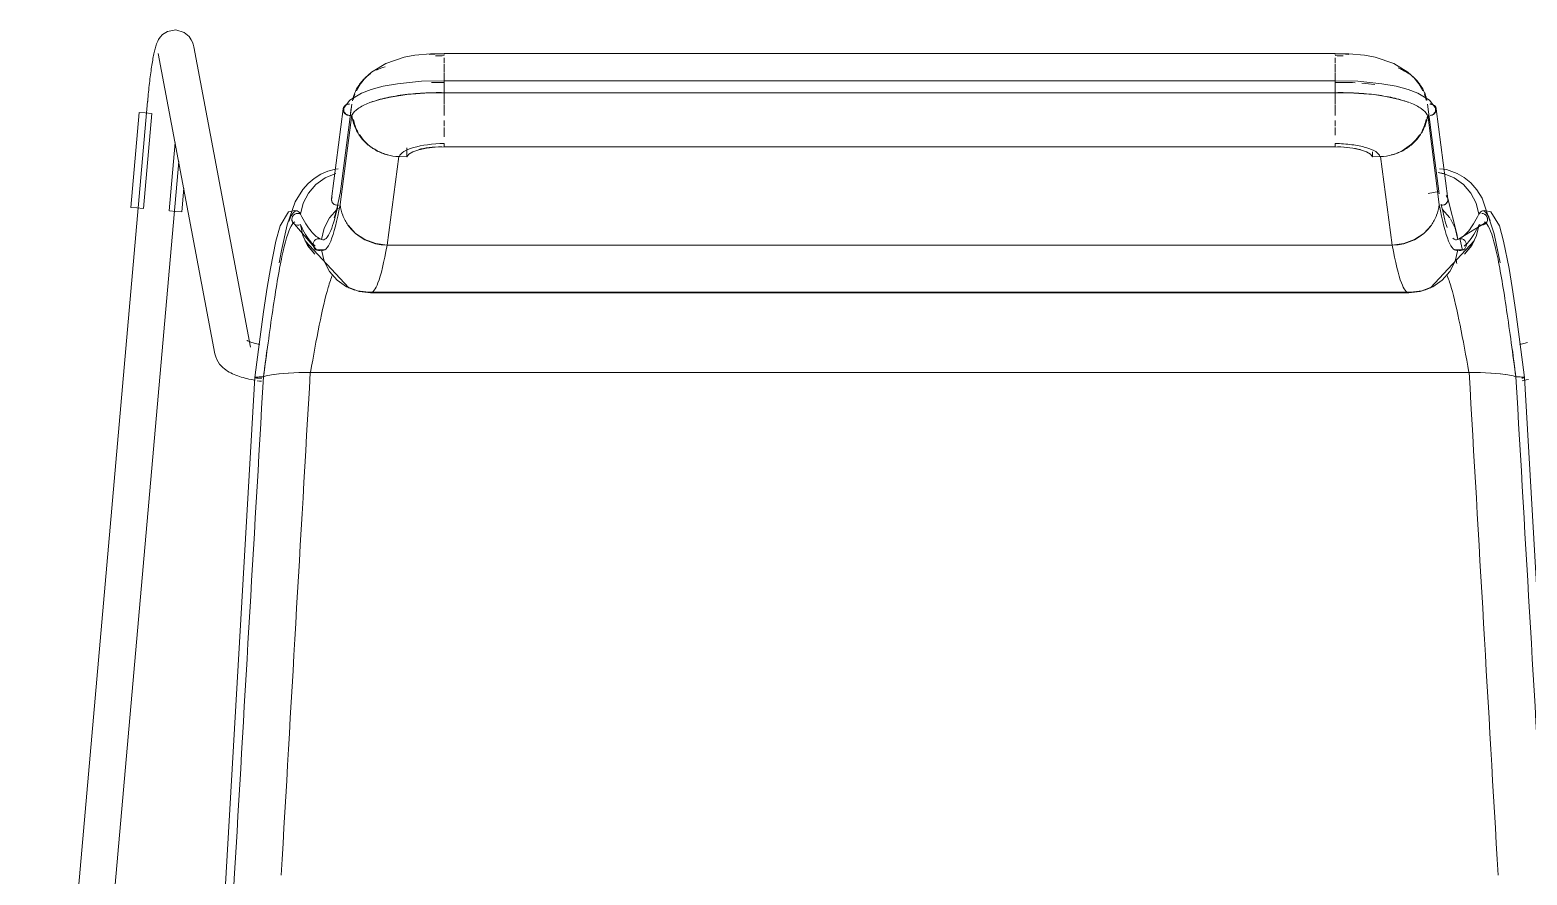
# Model space of a CAD drawing. Header units: millimetres. Extents: x 155927 to 326028, y -36033 to 97293.
# Drawn here: x 169471.8 to 169967.3, y 12868 to 13147.4 of the extents above; entities that cross this region are included whole.
import ezdxf

# ---------------------------------------------------------------- set-up
doc = ezdxf.new("R2010")
doc.units = ezdxf.units.MM
doc.header["$MEASUREMENT"] = 0
doc.layers.add('I-FURN', color=8, linetype='CONTINUOUS', lineweight=9)

msp = doc.modelspace()

# ---------------------------------------------------------------- linework, layer by layer
at = {"layer": 'I-FURN'}
for p, q in [((169515.75, 13145.92), (169514.89, 13145.01)), ((169517.4, 13146.96), (169515.75, 13145.92)), ((169520.16, 13147.44), (169517.4, 13146.96)), ((169522.91, 13146.61), (169520.16, 13147.44)), ((169522.91, 13146.61), (169524.49, 13145.28)), ((169513.13, 13140.83), (169513.03, 13140.4)), ((169513.24, 13141.24), (169513.13, 13140.83)), ((169513.35, 13141.65), (169513.24, 13141.24)), ((169513.46, 13142.04), (169513.35, 13141.65)), ((169513.59, 13142.44), (169513.46, 13142.04)), ((169513.73, 13142.84), (169513.59, 13142.44)), ((169513.9, 13143.27), (169513.73, 13142.84)), ((169514.11, 13143.75), (169513.9, 13143.27)), ((169514.42, 13144.31), (169514.11, 13143.75)), ((169514.89, 13145.01), (169514.42, 13144.31)), ((169524.49, 13145.28), (169525.24, 13144.2)), ((169525.24, 13144.2), (169525.61, 13143.4)), ((169525.61, 13143.4), (169525.83, 13142.78)), ((169525.83, 13142.78), (169525.96, 13142.27)), ((169525.96, 13142.27), (169526.05, 13141.85)), ((169544.87, 13042.56), (169526.05, 13141.85)), ((169512.18, 13135.77), (169512.09, 13135.17)), ((169512.27, 13136.36), (169512.18, 13135.77)), ((169512.37, 13136.93), (169512.27, 13136.36)), ((169512.46, 13137.48), (169512.37, 13136.93)), ((169512.55, 13138.01), (169512.46, 13137.48)), ((169512.65, 13138.53), (169512.55, 13138.01)), ((169512.74, 13139.02), (169512.65, 13138.53)), ((169512.84, 13139.5), (169512.74, 13139.02)), ((169512.94, 13139.96), (169512.84, 13139.5)), ((169513.03, 13140.4), (169512.94, 13139.96)), ((169514.26, 13139.61), (169533.08, 13040.32)), ((169584.87, 13133.52), (169589.58, 13136.39)), ((169589.58, 13136.39), (169595.73, 13138.41)), ((169595.73, 13138.41), (169599.23, 13139.06)), ((169599.23, 13139.06), (169604.44, 13139.58)), ((169604.44, 13139.58), (169608.96, 13139.66)), ((169608.96, 13139.66), (169608.96, 13139.49)), ((169903.81, 13139.66), (169608.96, 13139.66)), ((169608.96, 13139.36), (169608.96, 13139.64)), ((169608.96, 13136.42), (169608.96, 13138.17)), ((169608.96, 13133.56), (169608.96, 13136.14)), ((169903.81, 13139.49), (169903.81, 13139.66)), ((169908.33, 13139.58), (169903.81, 13139.66)), ((169903.81, 13139.64), (169903.81, 13139.36)), ((169903.81, 13138.17), (169903.81, 13136.42)), ((169903.81, 13136.14), (169903.81, 13133.56)), ((169913.54, 13139.06), (169908.33, 13139.58)), ((169917.03, 13138.41), (169913.54, 13139.06)), ((169923.19, 13136.39), (169917.03, 13138.41)), ((169927.9, 13133.52), (169923.19, 13136.39)), ((169511.56, 13131.24), (169511.48, 13130.54)), ((169511.65, 13131.93), (169511.56, 13131.24)), ((169511.74, 13132.61), (169511.65, 13131.93)), ((169511.82, 13133.27), (169511.74, 13132.61)), ((169511.91, 13133.92), (169511.82, 13133.27)), ((169512, 13134.55), (169511.91, 13133.92)), ((169512.09, 13135.17), (169512, 13134.55)), ((169581.22, 13129.61), (169582.89, 13131.68)), ((169582.89, 13131.68), (169584.87, 13133.52)), ((169608.96, 13133.41), (169608.96, 13130.38)), ((169608.96, 13130.38), (169608.96, 13133.39)), ((169903.81, 13130.38), (169903.81, 13133.41)), ((169903.81, 13133.39), (169903.81, 13130.38)), ((169929.88, 13131.68), (169927.9, 13133.52)), ((169931.55, 13129.61), (169929.88, 13131.68)), ((169511.01, 13126.17), (169510.93, 13125.43)), ((169511.08, 13126.92), (169511.01, 13126.17)), ((169511.16, 13127.66), (169511.08, 13126.92)), ((169511.23, 13128.39), (169511.16, 13127.66)), ((169511.31, 13129.12), (169511.23, 13128.39)), ((169511.4, 13129.83), (169511.31, 13129.12)), ((169511.48, 13130.54), (169511.4, 13129.83)), ((169577.75, 13124.24), (169581.58, 13126.54)), ((169579.89, 13127.35), (169581.22, 13129.61)), ((169581.58, 13126.54), (169584.75, 13127.73)), ((169584.75, 13127.73), (169588.79, 13128.81)), ((169588.79, 13128.81), (169593.51, 13129.68)), ((169596.56, 13126.1), (169591.12, 13125.27)), ((169593.51, 13129.68), (169601.4, 13130.48)), ((169602.55, 13126.58), (169596.56, 13126.1)), ((169601.4, 13130.48), (169608.96, 13130.62)), ((169608.96, 13126.66), (169602.55, 13126.58)), ((169903.81, 13130.62), (169608.96, 13130.62)), ((169608.96, 13126.67), (169608.96, 13130.62)), ((169608.96, 13130.62), (169608.96, 13130.56)), ((169608.96, 13130.56), (169608.96, 13130.36)), ((169608.96, 13130.36), (169608.96, 13130.05)), ((169608.96, 13130.05), (169608.96, 13129.66)), ((169608.96, 13129.66), (169608.96, 13129.21)), ((169608.96, 13129.21), (169608.96, 13128.72)), ((169608.96, 13128.72), (169608.96, 13128.22)), ((169608.96, 13128.22), (169608.96, 13127.75)), ((169608.96, 13127.75), (169608.96, 13127.33)), ((169608.96, 13127.33), (169608.96, 13127)), ((169608.96, 13127), (169608.96, 13126.77)), ((169608.96, 13126.77), (169608.96, 13126.67)), ((169608.96, 13126.69), (169608.96, 13122.88)), ((169608.96, 13122.88), (169608.96, 13126.69)), ((169608.96, 13126.66), (169903.81, 13126.66)), ((169903.81, 13130.62), (169903.81, 13126.77)), ((169911.37, 13130.48), (169903.81, 13130.62)), ((169903.81, 13130.56), (169903.81, 13130.62)), ((169903.81, 13130.36), (169903.81, 13130.56)), ((169903.81, 13130.05), (169903.81, 13130.36)), ((169903.81, 13129.66), (169903.81, 13130.05)), ((169903.81, 13129.21), (169903.81, 13129.66)), ((169903.81, 13128.72), (169903.81, 13129.21)), ((169903.81, 13128.22), (169903.81, 13128.72)), ((169903.81, 13127.75), (169903.81, 13128.22)), ((169903.81, 13127.33), (169903.81, 13127.75)), ((169903.81, 13127), (169903.81, 13127.33)), ((169903.81, 13126.77), (169903.81, 13127)), ((169903.81, 13122.88), (169903.81, 13126.69)), ((169903.81, 13126.69), (169903.81, 13122.88)), ((169910.03, 13126.58), (169903.81, 13126.66)), ((169916.6, 13126.05), (169910.03, 13126.58)), ((169919.26, 13129.68), (169911.37, 13130.48)), ((169920.61, 13125.46), (169916.6, 13126.05)), ((169923.97, 13128.81), (169919.26, 13129.68)), ((169928.02, 13127.73), (169923.97, 13128.81)), ((169931.18, 13126.54), (169928.02, 13127.73)), ((169935.01, 13124.24), (169931.18, 13126.54)), ((169932.88, 13127.35), (169931.55, 13129.61)), ((169510.78, 13123.77), (169471.83, 12680.44)), ((169510.8, 13123.92), (169510.78, 13123.77)), ((169510.86, 13124.68), (169510.8, 13123.92)), ((169510.93, 13125.43), (169510.86, 13124.68)), ((169571.65, 13091.58), (169575.51, 13121.35)), ((169574.5, 13093.22), (169578.35, 13122.91)), ((169575.86, 13121.85), (169577.75, 13124.24)), ((169577.57, 13116.95), (169578.19, 13121.72)), ((169584.8, 13123.59), (169584.29, 13123.4)), ((169587.63, 13124.46), (169584.8, 13123.59)), ((169591.12, 13125.27), (169587.63, 13124.46)), ((169608.96, 13119.13), (169608.96, 13122.69)), ((169903.81, 13122.69), (169903.81, 13119.13)), ((169925.04, 13124.49), (169920.61, 13125.46)), ((169928.48, 13123.4), (169925.04, 13124.49)), ((169934.42, 13122.91), (169938.27, 13093.22)), ((169936.9, 13121.85), (169935.01, 13124.24)), ((169937.26, 13121.35), (169941.12, 13091.58)), ((169505.21, 13088.75), (169507.97, 13120.16)), ((169507.97, 13120.16), (169510.01, 13119.98)), ((169509.44, 13088.38), (169512.2, 13119.79)), ((169510.01, 13119.98), (169512.08, 13119.8)), ((169574.48, 13089.67), (169578.32, 13119.37)), ((169608.96, 13115.66), (169608.96, 13117.5)), ((169903.81, 13117.5), (169903.81, 13115.66)), ((169938.29, 13089.67), (169934.44, 13119.37)), ((169935.19, 13116.94), (169934.88, 13119.38)), ((169608.96, 13112.67), (169608.96, 13115.14)), ((169608.96, 13112.78), (169608.96, 13112.15)), ((169903.81, 13115.14), (169903.81, 13112.67)), ((169519.87, 13110.24), (169517.89, 13087.63)), ((169596.6, 13108.51), (169596.6, 13105.5)), ((169596.6, 13105.5), (169597.24, 13106.36)), ((169597.24, 13106.36), (169598.59, 13107.15)), ((169598.59, 13107.15), (169600.58, 13107.82)), ((169600.58, 13107.82), (169603.07, 13108.33)), ((169603.07, 13108.33), (169605.92, 13108.65)), ((169605.92, 13108.65), (169608.96, 13108.76)), ((169903.81, 13108.82), (169608.96, 13108.82)), ((169608.96, 13108.76), (169903.81, 13108.76)), ((169903.81, 13108.76), (169906.85, 13108.65)), ((169906.85, 13108.65), (169909.7, 13108.33)), ((169909.7, 13108.33), (169912.19, 13107.82)), ((169912.19, 13107.82), (169914.17, 13107.15)), ((169914.17, 13107.15), (169915.53, 13106.36)), ((169915.53, 13106.36), (169916.16, 13105.5)), ((169916.16, 13105.5), (169916.16, 13107.17)), ((169483.79, 12679.39), (169521.08, 13103.89)), ((169572.96, 13101.43), (169570.46, 13100.77)), ((169573.84, 13101.52), (169572.96, 13101.43)), ((169590.03, 13076.29), (169593.89, 13105.57)), ((169593.89, 13105.57), (169596.6, 13105.5)), ((169916.16, 13105.5), (169918.88, 13105.57)), ((169918.88, 13105.57), (169922.74, 13076.29)), ((169940.65, 13101.25), (169938.39, 13101.55)), ((169944.25, 13099.96), (169940.65, 13101.25)), ((169563.91, 13096.68), (169562.18, 13094.72)), ((169565.89, 13098.36), (169563.91, 13096.68)), ((169566.51, 13096.34), (169564.03, 13093.51)), ((169568.09, 13099.74), (169565.89, 13098.36)), ((169569.59, 13098.51), (169566.51, 13096.34)), ((169570.46, 13100.77), (169568.09, 13099.74)), ((169573.1, 13099.92), (169569.59, 13098.51)), ((169937.92, 13100.28), (169939.66, 13099.91)), ((169939.66, 13099.92), (169937.92, 13100.28)), ((169943.18, 13098.51), (169939.66, 13099.92)), ((169946.26, 13096.34), (169943.18, 13098.51)), ((169946.53, 13098.62), (169944.25, 13099.96)), ((169948.74, 13093.51), (169946.26, 13096.34)), ((169948.69, 13096.84), (169946.53, 13098.62)), ((169950.69, 13094.59), (169948.69, 13096.84)), ((169522.12, 13087.26), (169522.81, 13095.16)), ((169562.18, 13094.72), (169559.67, 13090.6)), ((169564.03, 13093.51), (169562.28, 13090.19)), ((169571.7, 13091.81), (169571.64, 13091.34)), ((169571.64, 13091.34), (169571.7, 13090.88)), ((169571.89, 13092.25), (169571.7, 13091.81)), ((169573.25, 13087.71), (169574.62, 13094)), ((169938.14, 13094), (169934.65, 13093.31)), ((169940.88, 13092.25), (169940.58, 13092.64)), ((169941.07, 13091.81), (169940.88, 13092.25)), ((169941.06, 13090.88), (169941.13, 13091.34)), ((169941.13, 13091.34), (169941.07, 13091.81)), ((169941.1, 13091.66), (169944.07, 13080.04)), ((169950.48, 13090.19), (169948.74, 13093.51)), ((169952.5, 13091.77), (169950.69, 13094.59)), ((169956.49, 13080.05), (169952.5, 13091.77)), ((169507.25, 13088.57), (169505.21, 13088.75)), ((169509.32, 13088.39), (169507.25, 13088.57)), ((169520.07, 13087.44), (169518.01, 13087.62)), ((169522.12, 13087.26), (169520.07, 13087.44)), ((169554.6, 13082.61), (169557.37, 13087.25)), ((169559.67, 13090.6), (169557, 13082.98)), ((169557.37, 13087.25), (169559.56, 13087.78)), ((169559.07, 13086.19), (169558.77, 13085.8)), ((169558.78, 13085.8), (169559.08, 13086.19)), ((169559.46, 13086.5), (169559.07, 13086.19)), ((169559.08, 13086.19), (169559.47, 13086.5)), ((169559.92, 13086.7), (169559.46, 13086.5)), ((169559.47, 13086.5), (169559.92, 13086.69)), ((169559.56, 13087.78), (169560.47, 13087.49)), ((169559.92, 13086.69), (169560.41, 13086.77)), ((169560.41, 13086.77), (169559.92, 13086.7)), ((169560.41, 13086.77), (169560.91, 13086.73)), ((169560.91, 13086.73), (169560.41, 13086.77)), ((169560.91, 13086.73), (169561.38, 13086.56)), ((169561.38, 13086.56), (169560.91, 13086.73)), ((169562.28, 13090.19), (169561.38, 13086.56)), ((169573.49, 13088.18), (169570.99, 13085.3)), ((169571.7, 13090.88), (169571.89, 13090.43)), ((169571.89, 13090.43), (169572.19, 13090.05)), ((169572.19, 13090.05), (169572.57, 13089.75)), ((169572.49, 13085.27), (169573.25, 13087.71)), ((169572.57, 13089.75), (169573.02, 13089.56)), ((169573.02, 13089.56), (169573.51, 13089.48)), ((169573.81, 13088.45), (169573.49, 13088.18)), ((169573.51, 13089.48), (169574.01, 13089.52)), ((169938.76, 13089.52), (169939.25, 13089.48)), ((169939.25, 13089.48), (169939.75, 13089.56)), ((169941.78, 13085.3), (169939.27, 13088.18)), ((169939.75, 13089.56), (169940.2, 13089.75)), ((169940.2, 13089.75), (169940.58, 13090.05)), ((169940.58, 13090.05), (169940.88, 13090.43)), ((169940.88, 13090.43), (169941.06, 13090.88)), ((169951.39, 13086.56), (169950.48, 13090.19)), ((169951.39, 13086.56), (169951.86, 13086.73)), ((169951.86, 13086.73), (169951.39, 13086.56)), ((169953.21, 13087.78), (169952.29, 13087.49)), ((169952.35, 13086.77), (169952.85, 13086.69)), ((169952.85, 13086.7), (169952.36, 13086.77)), ((169953.31, 13086.5), (169952.85, 13086.7)), ((169952.85, 13086.69), (169953.3, 13086.5)), ((169955.39, 13087.25), (169953.21, 13087.78)), ((169953.3, 13086.5), (169953.69, 13086.19)), ((169953.69, 13086.19), (169953.31, 13086.5)), ((169953.69, 13086.19), (169953.99, 13085.8)), ((169953.99, 13085.8), (169953.69, 13086.19)), ((169958.16, 13082.61), (169955.39, 13087.25)), ((169553.2, 13077.62), (169554.6, 13082.61)), ((169557, 13082.98), (169555.11, 13074.46)), ((169558.58, 13085.35), (169558.5, 13084.86)), ((169558.5, 13084.86), (169558.56, 13084.37)), ((169558.51, 13084.86), (169558.58, 13085.34)), ((169558.57, 13084.37), (169558.51, 13084.86)), ((169558.56, 13084.37), (169558.75, 13083.91)), ((169558.75, 13083.92), (169558.57, 13084.37)), ((169558.58, 13085.34), (169558.78, 13085.8)), ((169558.77, 13085.8), (169558.58, 13085.35)), ((169558.7, 13084.01), (169566.83, 13074.59)), ((169558.86, 13083.73), (169558.73, 13083.95)), ((169559.04, 13083.51), (169558.75, 13083.92)), ((169558.75, 13083.91), (169559.04, 13083.51)), ((169559.42, 13083.2), (169559.04, 13083.51)), ((169559.04, 13083.51), (169559.41, 13083.19)), ((169559.41, 13083.19), (169559.86, 13082.99)), ((169559.87, 13082.99), (169559.42, 13083.2)), ((169559.86, 13082.99), (169560.36, 13082.9)), ((169560.36, 13082.9), (169559.87, 13082.99)), ((169560.86, 13082.93), (169560.36, 13082.9)), ((169560.36, 13082.9), (169560.86, 13082.92)), ((169561.33, 13083.08), (169560.86, 13082.93)), ((169560.86, 13082.92), (169561.33, 13083.08)), ((169562.12, 13079.47), (169561.33, 13083.08)), ((169561.33, 13083.08), (169562.11, 13079.46)), ((169569.23, 13081.91), (169568.34, 13078.19)), ((169570.99, 13085.3), (169569.23, 13081.91)), ((169577.11, 13082.91), (169579.6, 13080.17)), ((169933.17, 13080.17), (169935.66, 13082.91)), ((169943.53, 13081.91), (169942, 13084.97)), ((169944.43, 13078.19), (169943.53, 13081.91)), ((169954.06, 13084.01), (169944.67, 13078.3)), ((169951.44, 13083.08), (169950.65, 13079.47)), ((169950.65, 13079.46), (169951.44, 13083.08)), ((169951.91, 13082.93), (169951.44, 13083.08)), ((169951.44, 13083.08), (169951.91, 13082.92)), ((169952.41, 13082.9), (169951.91, 13082.93)), ((169951.91, 13082.92), (169952.41, 13082.9)), ((169952.9, 13082.99), (169952.41, 13082.9)), ((169952.41, 13082.9), (169952.9, 13082.99)), ((169953.35, 13083.2), (169952.9, 13082.99)), ((169952.9, 13082.99), (169953.35, 13083.19)), ((169953.73, 13083.51), (169953.35, 13083.2)), ((169953.35, 13083.19), (169953.73, 13083.51)), ((169954.02, 13083.92), (169953.73, 13083.51)), ((169953.73, 13083.51), (169954.02, 13083.91)), ((169953.99, 13085.8), (169954.18, 13085.34)), ((169954.19, 13085.35), (169953.99, 13085.8)), ((169954.2, 13084.37), (169954.02, 13083.92)), ((169954.02, 13083.91), (169954.2, 13084.37)), ((169954.18, 13085.34), (169954.26, 13084.86)), ((169954.26, 13084.86), (169954.19, 13085.35)), ((169954.26, 13084.86), (169954.2, 13084.37)), ((169954.2, 13084.37), (169954.26, 13084.86)), ((169959.57, 13077.62), (169958.16, 13082.61)), ((169551.4, 13068.6), (169553.2, 13077.62)), ((169562.11, 13079.46), (169563.75, 13076.14)), ((169563.76, 13076.14), (169562.12, 13079.47)), ((169562.82, 13077.81), (169577.42, 13062.11)), ((169565.5, 13076.44), (169565.57, 13076.93)), ((169565.56, 13076.93), (169565.5, 13076.44)), ((169565.57, 13075.95), (169565.5, 13076.44)), ((169565.5, 13076.44), (169565.56, 13075.95)), ((169565.75, 13077.39), (169565.56, 13076.93)), ((169565.57, 13076.93), (169565.76, 13077.39)), ((169566.05, 13077.8), (169565.75, 13077.39)), ((169565.76, 13077.39), (169566.05, 13077.79)), ((169566.05, 13077.79), (169566.43, 13078.11)), ((169566.43, 13078.11), (169566.05, 13077.8)), ((169566.43, 13078.11), (169566.88, 13078.31)), ((169566.88, 13078.31), (169566.43, 13078.11)), ((169566.88, 13078.31), (169567.37, 13078.39)), ((169567.37, 13078.39), (169566.88, 13078.31)), ((169567.37, 13078.39), (169567.87, 13078.35)), ((169567.87, 13078.36), (169567.37, 13078.39)), ((169567.66, 13078.48), (169568.09, 13078.3)), ((169568.34, 13078.19), (169567.87, 13078.36)), ((169567.87, 13078.35), (169568.34, 13078.19)), ((169579.6, 13080.17), (169582.71, 13078.09)), ((169582.71, 13078.09), (169586.26, 13076.77)), ((169586.26, 13076.77), (169590.03, 13076.29)), ((169922.74, 13076.29), (169590.03, 13076.29)), ((169590.03, 13076.29), (169922.74, 13076.29)), ((169922.74, 13076.29), (169926.51, 13076.77)), ((169926.51, 13076.77), (169930.06, 13078.09)), ((169930.06, 13078.09), (169933.17, 13080.17)), ((169949.95, 13077.81), (169935.35, 13062.11)), ((169944.07, 13080.04), (169944.39, 13078.18)), ((169944.9, 13078.36), (169944.43, 13078.19)), ((169944.43, 13078.19), (169944.9, 13078.35)), ((169944.9, 13078.35), (169945.39, 13078.39)), ((169945.4, 13078.39), (169944.9, 13078.36)), ((169945.94, 13074.59), (169945.11, 13078.48)), ((169945.39, 13078.39), (169945.88, 13078.31)), ((169945.89, 13078.31), (169945.4, 13078.39)), ((169945.88, 13078.31), (169946.33, 13078.11)), ((169946.34, 13078.11), (169945.89, 13078.31)), ((169946.33, 13078.11), (169946.72, 13077.79)), ((169946.72, 13077.8), (169946.34, 13078.11)), ((169947.01, 13077.39), (169946.72, 13077.8)), ((169946.72, 13077.79), (169947.01, 13077.39)), ((169947.01, 13077.39), (169947.2, 13076.93)), ((169947.2, 13076.93), (169947.01, 13077.39)), ((169947.2, 13076.93), (169947.27, 13076.44)), ((169947.27, 13076.44), (169947.2, 13076.93)), ((169947.27, 13076.44), (169947.2, 13075.95)), ((169947.2, 13075.95), (169947.27, 13076.44)), ((169950.65, 13079.47), (169949, 13076.14)), ((169949.01, 13076.14), (169950.65, 13079.46)), ((169958.39, 13070.39), (169956.49, 13080.05)), ((169961.37, 13068.6), (169959.57, 13077.62)), ((169555.11, 13074.46), (169554.37, 13070.39)), ((169563.75, 13076.14), (169566.16, 13073.3)), ((169566.16, 13073.3), (169563.76, 13076.14)), ((169565.56, 13075.95), (169565.75, 13075.49)), ((169565.76, 13075.49), (169565.57, 13075.95)), ((169565.75, 13075.49), (169566.05, 13075.09)), ((169566.05, 13075.09), (169565.76, 13075.49)), ((169566.43, 13074.77), (169566.05, 13075.09)), ((169566.05, 13075.09), (169566.43, 13074.77)), ((169566.88, 13074.57), (169566.43, 13074.77)), ((169566.43, 13074.77), (169566.88, 13074.57)), ((169566.53, 13074.72), (169569.41, 13074.67)), ((169567.37, 13074.49), (169566.88, 13074.57)), ((169566.88, 13074.57), (169567.37, 13074.49)), ((169567.87, 13074.53), (169567.37, 13074.49)), ((169567.37, 13074.49), (169567.87, 13074.52)), ((169568.34, 13074.69), (169567.87, 13074.53)), ((169567.87, 13074.52), (169568.34, 13074.69)), ((169568.34, 13074.69), (169569.23, 13070.97)), ((169946.24, 13074.72), (169943.36, 13074.67)), ((169943.53, 13070.97), (169944.43, 13074.69)), ((169944.9, 13074.53), (169944.43, 13074.69)), ((169944.43, 13074.69), (169944.9, 13074.52)), ((169945.39, 13074.49), (169944.9, 13074.53)), ((169944.9, 13074.52), (169945.4, 13074.49)), ((169945.88, 13074.57), (169945.39, 13074.49)), ((169945.4, 13074.49), (169945.89, 13074.57)), ((169946.33, 13074.77), (169945.88, 13074.57)), ((169945.89, 13074.57), (169946.34, 13074.77)), ((169946.72, 13075.09), (169946.33, 13074.77)), ((169946.34, 13074.77), (169946.72, 13075.09)), ((169949, 13076.14), (169946.61, 13073.3)), ((169946.61, 13073.3), (169949.01, 13076.14)), ((169947.01, 13075.49), (169946.72, 13075.09)), ((169946.72, 13075.09), (169947.01, 13075.49)), ((169947.2, 13075.95), (169947.01, 13075.49)), ((169947.01, 13075.49), (169947.2, 13075.95)), ((169550.36, 13062.28), (169551.4, 13068.6)), ((169569.23, 13070.97), (169570.99, 13067.58)), ((169570.99, 13067.58), (169569.24, 13070.97)), ((169573.5, 13064.71), (169570.99, 13067.58)), ((169570.99, 13067.58), (169573.49, 13064.7)), ((169941.78, 13067.58), (169939.27, 13064.71)), ((169939.27, 13064.7), (169941.78, 13067.58)), ((169943.53, 13070.97), (169941.78, 13067.58)), ((169941.78, 13067.58), (169943.53, 13070.97)), ((169962.41, 13062.28), (169961.37, 13068.6)), ((169549.18, 13054.26), (169550.36, 13062.28)), ((169573.49, 13064.7), (169576.63, 13062.53)), ((169576.63, 13062.54), (169573.5, 13064.71)), ((169576.32, 13062.71), (169580.78, 13060.99)), ((169580.2, 13061.17), (169576.63, 13062.54)), ((169576.63, 13062.53), (169580.2, 13061.17)), ((169577.42, 13062.11), (169579.34, 13061.41)), ((169936.45, 13062.71), (169931.99, 13060.99)), ((169936.13, 13062.54), (169932.57, 13061.17)), ((169932.57, 13061.17), (169936.14, 13062.53)), ((169935.35, 13062.11), (169933.43, 13061.41)), ((169939.27, 13064.71), (169936.13, 13062.54)), ((169936.14, 13062.53), (169939.27, 13064.7)), ((169963.59, 13054.26), (169962.41, 13062.28)), ((169583.99, 13060.7), (169580.2, 13061.17)), ((169580.2, 13061.17), (169583.99, 13060.7)), ((169580.78, 13060.99), (169584.53, 13060.54)), ((169928.78, 13060.7), (169583.99, 13060.7)), ((169583.99, 13060.7), (169928.78, 13060.7)), ((169584.53, 13060.54), (169889.33, 13060.54)), ((169889.33, 13060.54), (169928.24, 13060.54)), ((169931.99, 13060.99), (169928.24, 13060.54)), ((169932.57, 13061.17), (169928.78, 13060.7)), ((169928.78, 13060.7), (169932.57, 13061.17)), ((169547.82, 13044.33), (169549.18, 13054.26)), ((169964.94, 13044.33), (169963.59, 13054.26)), ((169543.65, 13044.79), (169543.67, 13044.77)), ((169543.67, 13044.77), (169543.74, 13044.73)), ((169543.74, 13044.73), (169543.83, 13044.68)), ((169543.83, 13044.68), (169543.98, 13044.61)), ((169543.98, 13044.61), (169544.18, 13044.52)), ((169544.18, 13044.52), (169544.41, 13044.42)), ((169544.41, 13044.42), (169544.68, 13044.32)), ((169544.68, 13044.32), (169544.98, 13044.22)), ((169544.98, 13044.22), (169545.32, 13044.11)), ((169545.32, 13044.11), (169545.68, 13044)), ((169545.68, 13044), (169546.08, 13043.89)), ((169546.08, 13043.89), (169546.5, 13043.79)), ((169546.27, 13032.48), (169547.82, 13044.33)), ((169546.5, 13043.79), (169546.95, 13043.68)), ((169546.95, 13043.68), (169547.41, 13043.58)), ((169547.41, 13043.58), (169547.91, 13043.49)), ((169965.35, 13043.58), (169964.86, 13043.49)), ((169966.5, 13032.48), (169964.94, 13044.33)), ((169965.82, 13043.68), (169965.35, 13043.58)), ((169966.27, 13043.79), (169965.82, 13043.68)), ((169966.69, 13043.89), (169966.27, 13043.79)), ((169967.08, 13044), (169966.69, 13043.89)), ((169967.45, 13044.11), (169967.08, 13044)), ((169533.08, 13040.32), (169533.33, 13039.34)), ((169533.33, 13039.34), (169533.7, 13038.44)), ((169533.7, 13038.44), (169534.13, 13037.65)), ((169534.13, 13037.65), (169534.62, 13036.96)), ((169534.62, 13036.96), (169535.13, 13036.37)), ((169546.27, 13032.48), (169526.98, 12700.57)), ((169535.13, 13036.37), (169535.65, 13035.85)), ((169535.65, 13035.85), (169536.18, 13035.39)), ((169536.18, 13035.39), (169536.71, 13034.99)), ((169536.71, 13034.99), (169537.25, 13034.63)), ((169537.25, 13034.63), (169537.79, 13034.31)), ((169537.79, 13034.31), (169538.32, 13034.02)), ((169538.32, 13034.02), (169538.87, 13033.75)), ((169538.87, 13033.75), (169539.44, 13033.5)), ((169539.44, 13033.5), (169540.01, 13033.26)), ((169540.01, 13033.26), (169540.59, 13033.04)), ((169540.59, 13033.04), (169541.18, 13032.84)), ((169541.18, 13032.84), (169541.78, 13032.64)), ((169541.78, 13032.64), (169542.4, 13032.46)), ((169542.4, 13032.46), (169543.03, 13032.29)), ((169543.03, 13032.29), (169543.67, 13032.12)), ((169543.67, 13032.12), (169544.33, 13031.97)), ((169544.33, 13031.97), (169545, 13031.83)), ((169545, 13031.83), (169545.68, 13031.69)), ((169545.68, 13031.69), (169546.37, 13031.57)), ((169546.34, 13032.53), (169546.27, 13032.48)), ((169546.27, 13032.48), (169546.34, 13032.53)), ((169546.27, 13032.48), (169546.33, 13032.42)), ((169546.33, 13032.42), (169546.27, 13032.48)), ((169546.33, 13032.42), (169546.52, 13032.37)), ((169546.51, 13032.37), (169546.33, 13032.42)), ((169546.53, 13032.58), (169546.34, 13032.53)), ((169546.34, 13032.53), (169546.53, 13032.58)), ((169546.8, 13032.33), (169546.51, 13032.37)), ((169546.52, 13032.37), (169546.81, 13032.33)), ((169546.83, 13032.62), (169546.53, 13032.58)), ((169546.53, 13032.58), (169546.83, 13032.62)), ((169547.18, 13032.29), (169546.8, 13032.33)), ((169546.81, 13032.33), (169547.19, 13032.29)), ((169547.22, 13032.66), (169546.83, 13032.62)), ((169546.83, 13032.62), (169547.22, 13032.66)), ((169547.63, 13032.27), (169547.18, 13032.29)), ((169547.19, 13032.29), (169547.64, 13032.27)), ((169547.67, 13032.68), (169547.22, 13032.66)), ((169547.22, 13032.66), (169547.67, 13032.68)), ((169548.12, 13032.26), (169547.63, 13032.27)), ((169547.64, 13032.27), (169548.13, 13032.26)), ((169548.17, 13032.69), (169547.67, 13032.68)), ((169547.67, 13032.68), (169548.16, 13032.69)), ((169548.62, 13032.27), (169548.12, 13032.26)), ((169548.13, 13032.26), (169548.63, 13032.27)), ((169548.16, 13032.69), (169548.66, 13032.68)), ((169548.66, 13032.68), (169548.17, 13032.69)), ((169549.13, 13032.67), (169548.66, 13032.68)), ((169548.66, 13032.68), (169549.13, 13032.67)), ((169549.13, 13032.67), (169550.04, 13033.07)), ((169550.04, 13033.07), (169549.13, 13032.67)), ((169550.04, 13033.07), (169551.77, 13033.43)), ((169551.78, 13033.43), (169550.04, 13033.07)), ((169551.78, 13033.43), (169554.24, 13033.74)), ((169554.28, 13033.74), (169551.78, 13033.43)), ((169554.27, 13033.75), (169557.33, 13033.98)), ((169557.38, 13033.98), (169554.28, 13033.74)), ((169560.92, 13034.14), (169557.38, 13033.98)), ((169557.38, 13033.98), (169560.85, 13034.13)), ((169560.91, 13034.14), (169564.61, 13034.19)), ((169564.68, 13034.19), (169560.92, 13034.14)), ((169564.61, 13034.19), (169948.08, 13034.19)), ((169948.08, 13034.19), (169564.68, 13034.19)), ((169951.85, 13034.14), (169948.08, 13034.19)), ((169948.16, 13034.19), (169951.85, 13034.14)), ((169955.39, 13033.98), (169951.85, 13034.14)), ((169951.91, 13034.13), (169955.39, 13033.98)), ((169958.49, 13033.74), (169955.39, 13033.98)), ((169955.44, 13033.98), (169958.49, 13033.75)), ((169960.98, 13033.43), (169958.49, 13033.74)), ((169958.52, 13033.74), (169960.99, 13033.43)), ((169962.73, 13033.07), (169960.98, 13033.43)), ((169960.99, 13033.43), (169962.73, 13033.07)), ((169962.73, 13033.07), (169963.63, 13032.67)), ((169963.63, 13032.67), (169962.73, 13033.07)), ((169964.1, 13032.68), (169963.63, 13032.67)), ((169963.63, 13032.67), (169964.11, 13032.68)), ((169964.6, 13032.69), (169964.1, 13032.68)), ((169964.11, 13032.68), (169964.6, 13032.69)), ((169965.09, 13032.68), (169964.6, 13032.69)), ((169964.6, 13032.69), (169965.1, 13032.68)), ((169965.55, 13032.66), (169965.09, 13032.68)), ((169965.1, 13032.68), (169965.55, 13032.66)), ((169965.93, 13032.62), (169965.55, 13032.66)), ((169965.55, 13032.66), (169965.94, 13032.62)), ((169965.58, 13032.29), (169965.96, 13032.33)), ((169965.97, 13032.33), (169965.59, 13032.29)), ((169966.23, 13032.58), (169965.93, 13032.62)), ((169965.94, 13032.62), (169966.24, 13032.58)), ((169965.96, 13032.33), (169966.25, 13032.37)), ((169966.26, 13032.37), (169965.97, 13032.33)), ((169967.09, 13031.69), (169966.4, 13031.57)), ((169966.44, 13032.42), (169966.5, 13032.48)), ((169966.5, 13032.48), (169966.44, 13032.42)), ((169966.5, 13032.48), (169985.79, 12700.57)), ((169967.77, 13031.83), (169967.09, 13031.69)), ((169547.08, 13031.45), (169547.79, 13031.34)), ((169547.79, 13031.34), (169548.52, 13031.25)), ((169966.4, 13031.57), (169965.69, 13031.45))]:
    msp.add_line(p, q, dxfattribs=at)
for centre, major_axis, ratio, start_param, end_param in [((169608.96, 13135.38), (-12.4, 0), 0.287441, 4.712389, 4.950404), ((169903.81, 13135.38), (-12.4, 0), 0.287441, 4.492176, 4.712389), ((169608.96, 13123.91), (0, -15.75), 0.000004, 5.8107, 5.99294), ((169903.81, 13123.91), (0, -15.75), 0.000004, 0.290246, 0.472486), ((169573.6, 13091.35), (-1.96, 0), 0.955139, 5.775592, 8.064923), ((169939.17, 13091.35), (-1.96, 0), 0.955139, 1.359855, 3.903556), ((169590.16, 13091.36), (-15.78, 0), 0.955139, 0.112537, 0.354036), ((169922.61, 13091.36), (-15.78, 0), 0.955139, 2.787556, 3.029056), ((169590.16, 13091.36), (-15.78, 0), 0.955139, 0.354206, 0.595753), ((169590.16, 13091.36), (-15.78, 0), 0.955139, 0.595876, 1.562553), ((169922.61, 13091.36), (-15.78, 0), 0.955139, 1.579038, 2.545717), ((169922.61, 13091.36), (-15.78, 0), 0.955139, 2.545839, 2.787386)]:
    msp.add_ellipse(centre, major_axis=major_axis, ratio=ratio, start_param=start_param, end_param=end_param, dxfattribs=at)
for points in [[(169603.99, 13139.35), (169605.57, 13139.5), (169607.24, 13139.58), (169608.96, 13139.57)], [(169903.81, 13139.57), (169905.39, 13139.58), (169906.89, 13139.5), (169908.32, 13139.36)], [(169589.35, 13135.22), (169588.4, 13134.96), (169587.46, 13134.61), (169586.57, 13134.18)], [(169578.53, 13119.36), (169578.88, 13120.09), (169580.19, 13121.5), (169583.89, 13123.39), (169588.96, 13124.92), (169595.1, 13126.03), (169601.96, 13126.66), (169606.61, 13126.74), (169608.96, 13126.69)], [(169578.81, 13124.33), (169578.96, 13124.98), (169579.16, 13125.63), (169579.4, 13126.26)], [(169604.69, 13130.08), (169606.11, 13130.11), (169607.53, 13130.12), (169608.96, 13130.09)], [(169903.81, 13130.09), (169906.03, 13130.13), (169908.23, 13130.1), (169910.41, 13129.99)], [(169912.62, 13129.85), (169914.09, 13129.74), (169915.55, 13129.59), (169916.96, 13129.41)], [(169933.36, 13126.25), (169933.61, 13125.6), (169933.78, 13124.92), (169933.92, 13124.24)], [(169928.65, 13123.33), (169930.11, 13122.76), (169932.58, 13121.5), (169933.89, 13120.09), (169934.24, 13119.36)], [(169578.06, 13119.22), (169577.98, 13119.2), (169577.81, 13119.18), (169577.65, 13119.18), (169577.56, 13119.19)], [(169578.32, 13119.37), (169578.47, 13118.13), (169579.05, 13115.75), (169580.82, 13112.41), (169583.35, 13109.58), (169586.49, 13107.39), (169590.09, 13105.97), (169592.59, 13105.61), (169593.89, 13105.57)], [(169580.31, 13113.86), (169579.61, 13115.12), (169579.21, 13116.48), (169578.87, 13117.87)], [(169918.88, 13105.57), (169920.17, 13105.61), (169922.68, 13105.97), (169926.28, 13107.39), (169929.42, 13109.58), (169931.95, 13112.41), (169933.71, 13115.75), (169934.3, 13118.13), (169934.44, 13119.37)], [(169933.98, 13117.85), (169933.67, 13116.47), (169933.17, 13115.1), (169932.47, 13113.85)], [(169594.14, 13105.58), (169594.39, 13106.7), (169597.77, 13108.86), (169605.17, 13109.83), (169608.96, 13109.89)], [(169608.12, 13108.81), (169605.34, 13108.76), (169602.2, 13108.48), (169600.58, 13107.87)], [(169903.81, 13109.89), (169905.7, 13109.86), (169909.44, 13109.6), (169914.24, 13108.64), (169917.56, 13107.24), (169918.5, 13106.14), (169918.63, 13105.58)], [(169912.19, 13107.87), (169910.13, 13108.42), (169907.42, 13108.7), (169904.65, 13108.8)], [(169574.48, 13089.67), (169573.46, 13084.17), (169571.41, 13076.11), (169569.36, 13074.14), (169568.34, 13074.69)], [(169938.29, 13089.67), (169939.31, 13084.17), (169941.36, 13076.11), (169943.4, 13074.14), (169944.43, 13074.69)], [(169938.91, 13089.88), (169939.57, 13086.76), (169940.23, 13083.84), (169940.89, 13082.12)], [(169942.79, 13078.61), (169943.34, 13078.04), (169943.88, 13077.9), (169944.43, 13078.19)], [(169943.87, 13071.63), (169943.92, 13071.16), (169943.98, 13070.7), (169944.04, 13070.22)], [(169583.99, 13060.7), (169584.17, 13060.6), (169584.35, 13060.55), (169584.53, 13060.54)], [(169928.24, 13060.54), (169928.42, 13060.55), (169928.6, 13060.6), (169928.78, 13060.7)], [(169550.31, 13041.84), (169549.92, 13038.8), (169549.54, 13035.74), (169549.15, 13032.68)], [(169962.43, 13042.03), (169962.83, 13038.94), (169963.22, 13035.8), (169963.62, 13032.68)], [(169529.81, 12700.67), (169533.03, 12756.07), (169539.47, 12866.83), (169545.91, 12977.43), (169549.13, 13032.67)], [(169555.02, 12867.95), (169558.21, 12923.41), (169561.41, 12978.83), (169564.61, 13034.19)], [(169948.16, 13034.19), (169951.36, 12978.83), (169954.55, 12923.41), (169957.75, 12867.95)], [(169982.95, 12700.67), (169979.73, 12756.07), (169973.29, 12866.83), (169966.85, 12977.43), (169963.63, 13032.67)]]:
    msp.add_open_spline(points, degree=3, dxfattribs=at)
for points, knots in [([(169584.6, 13133.04), (169584.21, 13132.77), (169582.83, 13131.73), (169580.83, 13129.56), (169579.22, 13126.72), (169578.75, 13124.78), (169578.59, 13124.01)], [0.434972, 0.434972, 0.434972, 0.434972, 0.5, 0.6666667, 0.8333333, 0.9407177, 0.9407177, 0.9407177, 0.9407177]), ([(169928.51, 13132.79), (169927.79, 13133.32), (169926.53, 13134.04), (169925.2, 13134.67), (169924.69, 13134.87)], [0.5455526, 0.5455526, 0.5455526, 0.5455526, 0.6666667, 0.739481, 0.739481, 0.739481, 0.739481]), ([(169934.21, 13124.12), (169934.05, 13124.86), (169933.49, 13126.73), (169931.94, 13129.56), (169930.27, 13131.4), (169929.31, 13132.17)], [0.0634811, 0.0634811, 0.0634811, 0.0634811, 0.1666667, 0.3333333, 0.5, 0.5, 0.5, 0.5]), ([(169903.81, 13126.69), (169906.16, 13126.74), (169910.81, 13126.66), (169917.66, 13126.03), (169923.77, 13124.94), (169926.98, 13123.93), (169928.47, 13123.4)], [0.0000052, 0.0000052, 0.0000052, 0.0000052, 0.1666667, 0.3333333, 0.5, 0.6602535, 0.6602535, 0.6602535, 0.6602535]), ([(169577.47, 13122.96), (169577.33, 13122.96), (169577.1, 13122.94), (169576.81, 13122.87), (169576.55, 13122.78), (169576.23, 13122.59), (169575.91, 13122.3), (169575.68, 13121.95), (169575.54, 13121.6), (169575.49, 13121.29), (169575.49, 13121.01), (169575.52, 13120.75), (169575.6, 13120.5), (169575.71, 13120.24), (169575.9, 13119.93), (169576.22, 13119.61), (169576.62, 13119.37), (169576.98, 13119.26), (169577.35, 13119.18), (169577.79, 13119.19), (169578.15, 13119.3), (169578.32, 13119.37)], [0.1111111, 0.1111111, 0.1111111, 0.1111111, 0.1666667, 0.1944444, 0.2222222, 0.2777778, 0.3333333, 0.3888889, 0.4444444, 0.4791667, 0.5138889, 0.5486111, 0.5833333, 0.6180556, 0.6527778, 0.7222222, 0.7916667, 0.8263889, 0.8611111, 0.9305556, 1, 1, 1, 1]), ([(169577.07, 13119.28), (169576.96, 13119.32), (169576.72, 13119.42), (169576.31, 13119.7), (169575.86, 13120.24), (169575.6, 13121.11), (169575.83, 13121.9), (169576.23, 13122.41), (169576.61, 13122.7), (169577.07, 13122.89), (169577.4, 13122.93), (169577.56, 13122.94)], [-0.8125, -0.8125, -0.8125, -0.8125, -0.765625, -0.71875, -0.625, -0.5, -0.375, -0.3125, -0.25, -0.1875, -0.125, -0.125, -0.125, -0.125]), ([(169935.2, 13122.94), (169935.37, 13122.94), (169935.66, 13122.9), (169936.04, 13122.75), (169936.46, 13122.5), (169936.91, 13121.97), (169937.17, 13121.11), (169936.94, 13120.32), (169936.54, 13119.79), (169936.16, 13119.47), (169935.85, 13119.33), (169935.69, 13119.28)], [-0.875, -0.875, -0.875, -0.875, -0.8125, -0.765625, -0.71875, -0.625, -0.5, -0.375, -0.3125, -0.25, -0.1875, -0.1875, -0.1875, -0.1875]), ([(169935.3, 13119.19), (169935.44, 13119.2), (169935.66, 13119.22), (169935.95, 13119.31), (169936.22, 13119.42), (169936.54, 13119.62), (169936.86, 13119.92), (169937.09, 13120.29), (169937.23, 13120.65), (169937.27, 13120.96), (169937.28, 13121.23), (169937.24, 13121.5), (169937.17, 13121.74), (169937.06, 13121.99), (169936.87, 13122.29), (169936.54, 13122.6), (169936.15, 13122.82), (169935.79, 13122.92), (169935.53, 13122.95), (169935.37, 13122.96), (169935.3, 13122.96)], [0.1111111, 0.1111111, 0.1111111, 0.1111111, 0.1666667, 0.1944444, 0.2222222, 0.2777778, 0.3333333, 0.3888889, 0.4444444, 0.4791667, 0.5138889, 0.5486111, 0.5833333, 0.6180556, 0.6527778, 0.7222222, 0.7916667, 0.8263889, 0.8611111, 0.8888889, 0.8888889, 0.8888889, 0.8888889]), ([(169590.36, 13106.12), (169589.12, 13106.45), (169585.6, 13107.87), (169582.19, 13110.44), (169581.04, 13112.72), (169580.98, 13112.84)], [-0.8333333, -0.8333333, -0.8333333, -0.8333333, -0.6666667, -0.3333333, -0.3156804, -0.3156804, -0.3156804, -0.3156804]), ([(169931.83, 13112.82), (169931.76, 13112.71), (169930.28, 13110.53), (169927.23, 13107.93), (169923.66, 13106.37), (169922.41, 13106.12)], [-0.6843196, -0.6843196, -0.6843196, -0.6843196, -0.6666667, -0.3333333, -0.1666667, -0.1666667, -0.1666667, -0.1666667]), ([(169561.38, 13086.56), (169560.36, 13088.12), (169559.08, 13087.89), (169557.79, 13084.86), (169557.53, 13084.14)], [0, 0, 0, 0, 0.25, 0.3133981, 0.3133981, 0.3133981, 0.3133981]), ([(169567.66, 13078.48), (169566.73, 13078.95), (169564.63, 13080.73), (169562.54, 13084.16), (169561.38, 13086.56)], [0.0974621, 0.0974621, 0.0974621, 0.0974621, 0.5, 1, 1, 1, 1]), ([(169573.79, 13089.58), (169573, 13085.86), (169571.18, 13079.38), (169569.36, 13077.65), (169568.34, 13078.19)], [0.1122148, 0.1122148, 0.1122148, 0.1122148, 0.5, 1, 1, 1, 1]), ([(169945.11, 13078.48), (169946.04, 13078.95), (169948.13, 13080.73), (169950.23, 13084.16), (169951.39, 13086.56)], [0.0974617, 0.0974617, 0.0974617, 0.0974617, 0.5, 1, 1, 1, 1]), ([(169951.39, 13086.56), (169952.41, 13088.12), (169953.67, 13087.89), (169954.92, 13084.98), (169955.16, 13084.35)], [0, 0, 0, 0, 0.25, 0.3070827, 0.3070827, 0.3070827, 0.3070827]), ([(169559.5, 13083.96), (169559.09, 13083.76), (169557.67, 13082.17), (169555.23, 13073.87), (169552.18, 13055.43), (169550.15, 13040.22), (169549.13, 13032.67)], [0.1500588, 0.1500588, 0.1500588, 0.1500588, 0.25, 0.5, 0.75, 1, 1, 1, 1]), ([(169566.21, 13075.95), (169565.75, 13076.34), (169564.13, 13078.01), (169562.5, 13080.67), (169561.33, 13083.08)], [0.303693, 0.303693, 0.303693, 0.303693, 0.5, 1, 1, 1, 1]), ([(169946.56, 13075.95), (169947.01, 13076.34), (169948.64, 13078.01), (169950.27, 13080.67), (169951.44, 13083.08)], [0.3036932, 0.3036932, 0.3036932, 0.3036932, 0.5, 1, 1, 1, 1]), ([(169953.27, 13083.96), (169953.67, 13083.76), (169955.1, 13082.17), (169957.53, 13073.87), (169960.58, 13055.43), (169962.62, 13040.22), (169963.63, 13032.67)], [0.1500589, 0.1500589, 0.1500589, 0.1500589, 0.25, 0.5, 0.75, 1, 1, 1, 1]), ([(169584.53, 13060.54), (169585.36, 13060.54), (169587.19, 13062.93), (169589.02, 13070.57), (169590.03, 13076.29)], [0.0892846, 0.0892846, 0.0892846, 0.0892846, 0.5, 1, 1, 1, 1]), ([(169922.74, 13076.29), (169923.75, 13070.57), (169925.58, 13062.93), (169927.41, 13060.54), (169928.24, 13060.54)], [0, 0, 0, 0, 0.5, 0.9107153, 0.9107153, 0.9107153, 0.9107153]), ([(169564.68, 13034.19), (169565.66, 13039.58), (169567.6, 13050.36), (169570.04, 13061.08), (169571.5, 13065.32), (169571.98, 13066.47)], [0, 0, 0, 0, 0.25, 0.5, 0.625, 0.625, 0.625, 0.625]), ([(169940.79, 13066.47), (169941.27, 13065.32), (169942.73, 13061.08), (169945.16, 13050.36), (169947.11, 13039.58), (169948.08, 13034.19)], [0.375, 0.375, 0.375, 0.375, 0.5, 0.75, 1, 1, 1, 1])]:
    msp.add_open_spline(points, degree=3, knots=knots, dxfattribs=at)

doc.saveas('drawing.dxf')
